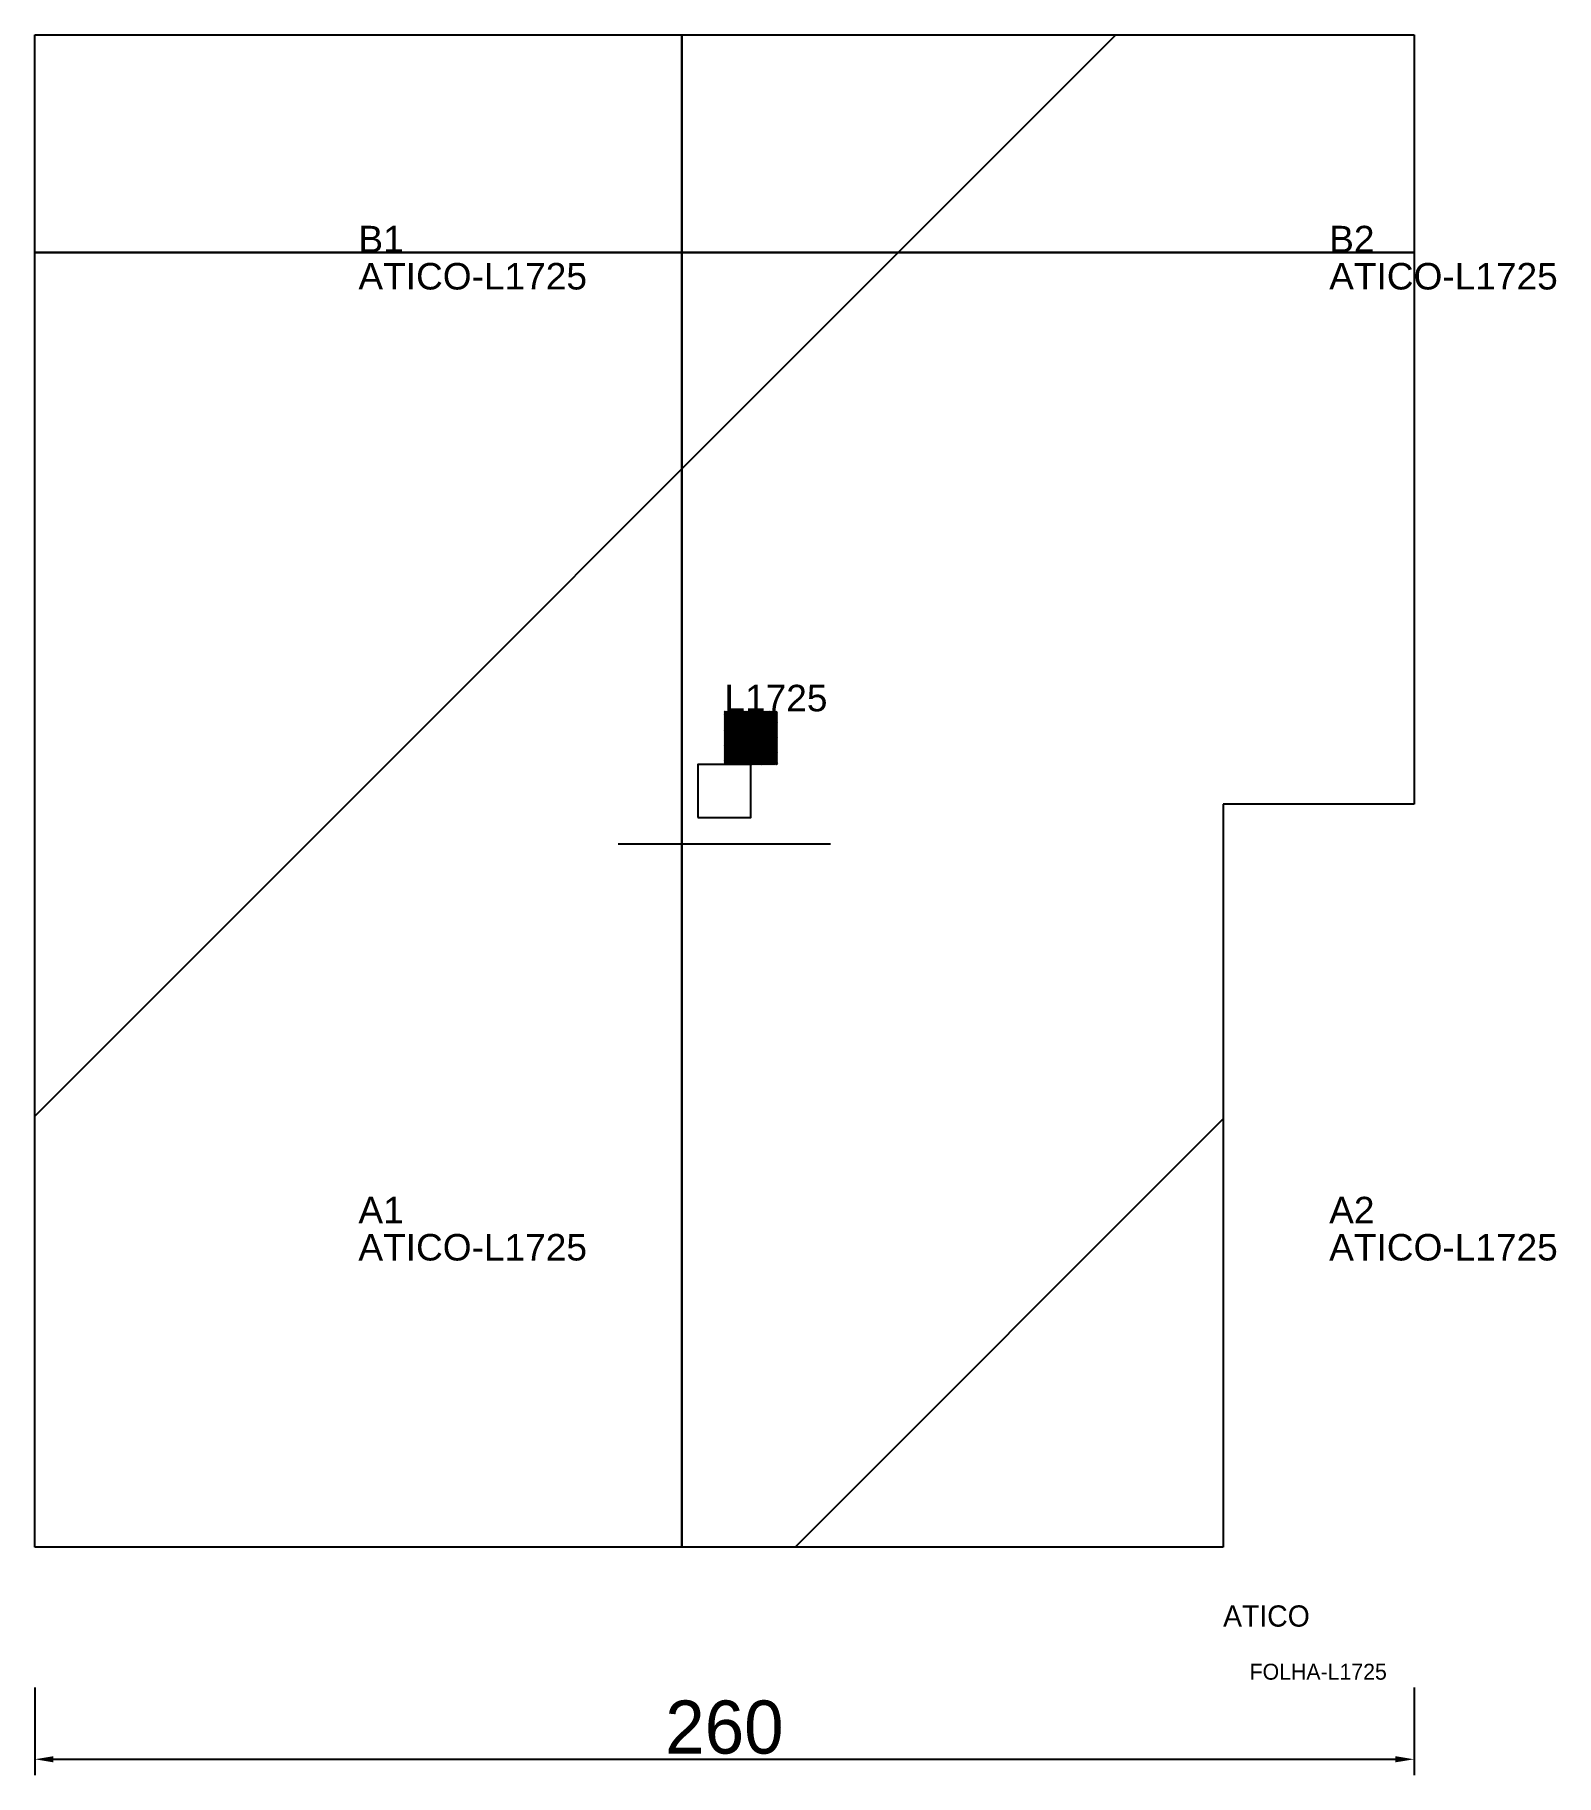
# Model space of a CAD drawing. Header units: metres. Extents: x 222 to 509, y -126 to 202.
import ezdxf

# ---------------------------------------------------------------- set-up
doc = ezdxf.new("R2010")
doc.units = ezdxf.units.M
for name, color, linetype in [('3', 3, 'CONTINUOUS'), ('AUX00', 7, 'CONTINUOUS'), ('COTA', 241, 'CONTINUOUS'), ('FOLHA', 255, 'CONTINUOUS'), ('Hachura', 251, 'CONTINUOUS'), ('NOMENCLATURA', 7, 'CONTINUOUS'), ('Nível', 160, 'CONTINUOUS'), ('Painéis', 200, 'CONTINUOUS'), ('Pilares', 5, 'CONTINUOUS'), ('REAPROVEITAMENTO', 251, 'CONTINUOUS'), ('SARR_2.2x7', 40, 'CONTINUOUS')]:
    doc.layers.add(name, color=color, linetype=linetype)
doc.styles.add('ARIAL', font='Arial.ttf')
doc.styles.add('STR_STANDARD', font='arial.ttf')
doc.dimstyles.new('EZ DXF', dxfattribs={"dimtxt": 10, "dimasz": 3.5, "dimexe": 3, "dimexo": 1.5, "dimgap": 1, "dimtad": 1, "dimdec": 1, "dimdsep": 46, "dimcen": 2.5, "dimazin": 3, "dimtfac": 1, "dimtmove": 0, "dimatfit": 3})

msp = doc.modelspace()

# ---------------------------------------------------------------- hatches: boundary and pattern name
at = {"layer": 'Hachura'}
h = msp.add_hatch(dxfattribs=at)
h.set_pattern_fill('ANSI31', scale=50)
h.paths.add_polyline_path([(446.2, -83.5), (222.2, -83.5), (222.2, 201.5), (482.2, 201.5), (482.2, 56.5), (446.2, 56.5)])
h = msp.add_hatch(dxfattribs=at)
h.set_pattern_fill('ANSI31', scale=50)
h.paths.add_polyline_path([(446.2, -83.5), (222.2, -83.5), (222.2, 201.5), (482.2, 201.5), (482.2, 56.5), (446.2, 56.5)])
at = {"layer": 'Reaproveitamento'}
h = msp.add_hatch(dxfattribs=at)
h.set_pattern_fill('SOLID')
h.paths.add_polyline_path([(352.2, 64), (362.2, 64), (362.2, 74), (352.2, 74)])
h = msp.add_hatch(dxfattribs=at)
h.set_pattern_fill('SOLID')
h.paths.add_polyline_path([(352.2, 64), (362.2, 64), (362.2, 74), (352.2, 74)])

# ---------------------------------------------------------------- linework, layer by layer
at = {"layer": '3'}
for points in [[(344.2, -83.5), (344.2, 201.5)], [(344.2, -83.5), (344.2, 201.5)], [(222.2, 160.5), (482.2, 160.5)], [(222.2, 160.5), (482.2, 160.5)]]:
    msp.add_lwpolyline(points, close=True, dxfattribs=at)
at = {"layer": 'Painéis', "color": 200}
for p, q in [((222.2, -83.5), (222.2, 201.5)), ((222.2, 201.5), (482.2, 201.5)), ((222.2, -83.5), (222.2, 201.5)), ((222.2, 201.5), (482.2, 201.5)), ((482.2, 201.5), (482.2, 56.5)), ((482.2, 201.5), (482.2, 56.5)), ((482.2, 56.5), (446.2, 56.5)), ((446.2, 56.5), (446.2, -83.5)), ((482.2, 56.5), (446.2, 56.5)), ((446.2, 56.5), (446.2, -83.5)), ((446.2, -83.5), (222.2, -83.5)), ((446.2, -83.5), (222.2, -83.5))]:
    msp.add_line(p, q, dxfattribs=at)
at = {"layer": 'Pilares'}
msp.add_lwpolyline([(347.2, 54), (357.2, 54), (357.2, 64), (347.2, 64)], close=True, dxfattribs=at)
msp.add_lwpolyline([(347.2, 54), (357.2, 54), (357.2, 64), (347.2, 64)], close=True, dxfattribs=at)
at = {"layer": 'SARR_2.2x7'}
msp.add_line((332.2, 49), (372.2, 49), dxfattribs=at)
msp.add_line((332.2, 49), (372.2, 49), dxfattribs=at)

# ---------------------------------------------------------------- texts
at = {"layer": '3', "style": 'STR_STANDARD'}
for s, p in [('B1', (283.2, 160.5)), ('B1', (283.2, 160.5)), ('B2', (466.2, 160.5)), ('B2', (466.2, 160.5)), ('A1', (283.2, -22.5)), ('A1', (283.2, -22.5)), ('A2', (466.2, -22.5)), ('A2', (466.2, -22.5))]:
    msp.add_text(s, height=5, dxfattribs=at).set_placement(p)
at = {"layer": 'AUX00', "style": 'STR_STANDARD'}
for p in [(283.2, 153.5), (283.2, 153.5), (466.2, 153.5), (466.2, 153.5), (283.2, -29.5), (283.2, -29.5), (466.2, -29.5), (466.2, -29.5)]:
    msp.add_text('ATICO-L1725', height=5, dxfattribs=at).set_placement(p)
at = {"layer": 'FOLHA'}
msp.add_text('FOLHA-L1725', height=3, dxfattribs=at).set_placement((451.2, -108.5))
msp.add_text('FOLHA-L1725', height=3, dxfattribs=at).set_placement((451.2, -108.5))
at = {"layer": 'NOMENCLATURA', "insert": (352.2, 79), "char_height": 5, "attachment_point": 1, "style": 'ARIAL'}
msp.add_mtext('L1725', dxfattribs=at)
msp.add_mtext('L1725', dxfattribs=at)
at = {"layer": 'Nível'}
msp.add_text('ATICO', height=4, dxfattribs=at).set_placement((446.2, -98.5))
msp.add_text('ATICO', height=4, dxfattribs=at).set_placement((446.2, -98.5))

# ---------------------------------------------------------------- dimensions: what is measured, and where the dimension line sits
at = {"layer": 'COTA'}
msp.add_linear_dim(base=(222.2, -123.5), p1=(222.2, -108.5), p2=(482.2, -108.5), dimstyle='EZ DXF', dxfattribs=at).render()
msp.add_linear_dim(base=(222.2, -123.5), p1=(222.2, -108.5), p2=(482.2, -108.5), dimstyle='EZ DXF', dxfattribs=at).render()

doc.saveas('drawing.dxf')
